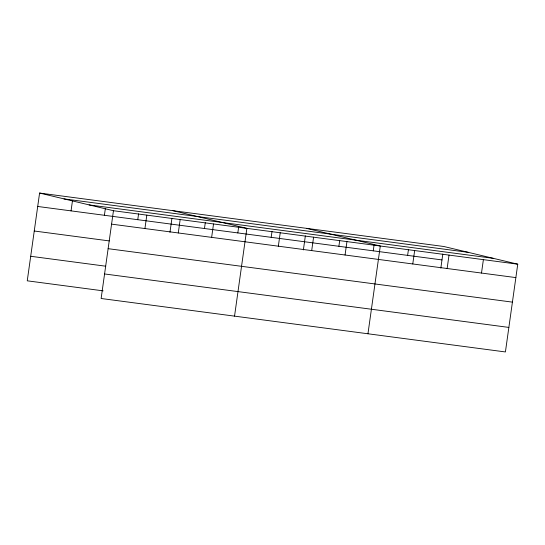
<?xml version="1.0" encoding="UTF-8"?>
<svg xmlns="http://www.w3.org/2000/svg" width="545" height="545" viewBox="0 0 545 545"><rect width="100%" height="100%" fill="white"/><g stroke="black" fill="none" stroke-linecap="round" stroke-linejoin="round"><path stroke-width="0.82" d="M39.587 193.053L113.462 210.724L101.125 298.497L505.413 351.947L517.75 264.182L443.875 246.504L39.587 193.053L27.25 280.818L103.128 290.853M71.054 210.874L72.465 200.812M104.408 215.289L105.348 208.578M137.762 219.696L138.587 213.824M144.929 228.553L146.816 215.132M169.965 232.286L171.941 218.238M178.283 232.96L180.17 219.546M204.47 228.519L205.295 222.646M211.637 237.368L213.524 223.954M237.824 232.926L238.649 227.061M234.541 316.134L246.878 228.362L173.003 210.69M271.178 237.334L272.003 231.468M278.345 246.19L280.232 232.776M303.381 249.923L305.357 235.876M311.699 250.598L313.586 237.184M338.895 246.292L339.719 240.42M345.053 255.012L346.94 241.599M373.257 250.836L374.081 244.964M367.957 333.772L380.294 246.006L306.413 228.335M407.626 255.38L408.45 249.508M412.769 263.964L414.656 250.55M440.837 268.099L442.812 254.052M447.138 268.508L449.019 255.094M481.501 273.052L483.388 259.638M63.963 198.884L468.25 252.342M89.08 204.893L493.368 258.35M113.462 210.724L517.75 264.182M37.7 206.466L441.988 259.924M111.575 224.138L515.863 277.596M34.253 231.005L109.3 240.924M108.128 248.677L512.416 302.134M30.697 256.279L105.744 266.205M104.579 273.958L508.867 327.416"/></g></svg>
